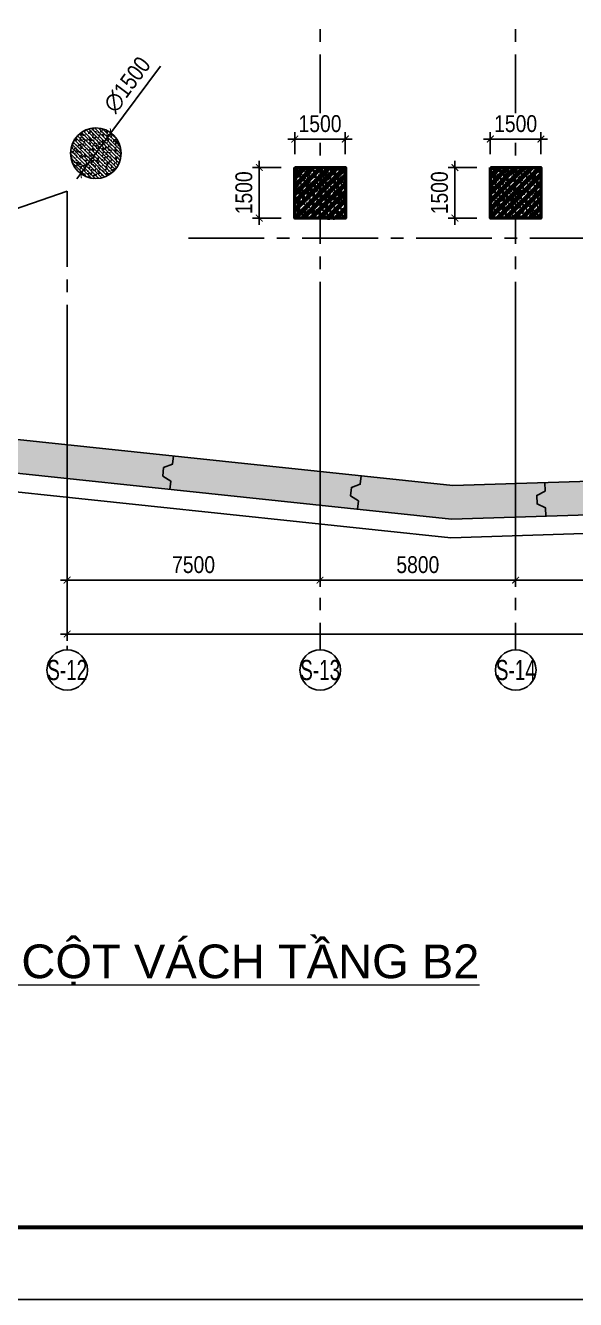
# Model space of a CAD drawing. Header units: millimetres. Extents: x -1534340 to 1713810, y -1348191 to 1114081.
# Drawn here: x 725448 to 741756, y -532110 to -494294 of the extents above; entities that cross this region are included whole.
import ezdxf
from ezdxf.enums import TextEntityAlignment as Align
from ezdxf.xclip import XClip

# ---------------------------------------------------------------- set-up
doc = ezdxf.new("R2010")
doc.units = ezdxf.units.MM
doc.header["$LTSCALE"] = 100
doc.header["$XCLIPFRAME"] = 0
doc.header["$PDMODE"] = 32
doc.header["$PDSIZE"] = 2.5
doc.linetypes.add('CENTER2', pattern=[1.125, 0.75, -0.125, 0.125, -0.125])
doc.linetypes.add('Xref_ST_MBDV Cot vach 30.7.2022$0$DASHDOT', pattern=[1, 0.5, -0.25, 0, -0.25])
for name, color, linetype in [('ccu11-Dim', 8, 'Continuous'), ('ccu11-Manh', 8, 'Continuous'), ('ccu12-Hatch', 250, 'Continuous'), ('ccu12-Truc', 13, 'CENTER2'), ('KC-Betong', 6, 'Continuous'), ('KC2-DIM', 251, 'Continuous'), ('KT-Dim', 8, 'Continuous'), ('Xref_ST_MBDV Cot vach 30.7.2022$0$Xref_ST_MBDV Cot vach 30.7.2022|Xref_ST_MBDV Cot vach 30.7.2022|Xref_ST_MBDV Cot vach 30.7.2022|Xref_ST_MBDV Cot vach 30.7.2022|A-CORE-OTLN', 2, 'Continuous'), ('Xref_ST_MBDV Cot vach 30.7.2022$0$Xref_ST_MBDV Cot vach 30.7.2022|Xref_ST_MBDV Cot vach 30.7.2022|Xref_ST_MBDV Cot vach 30.7.2022|Xref_ST_MBDV Cot vach 30.7.2022|A-WALL-PATT', 251, 'Continuous'), ('Xref_ST_MBDV Cot vach 30.7.2022$0$Xref_ST_MBDV Cot vach 30.7.2022|Xref_ST_MBDV Cot vach 30.7.2022|Xref_ST_MBDV Cot vach 30.7.2022|Xref_ST_MBDV Cot vach 30.7.2022|ccu12-Thay', 7, 'Continuous'), ('Xref_ST_MBDV Cot vach 30.7.2022$0$Xref_ST_MBDV Cot vach 30.7.2022|Xref_ST_MBDV Cot vach 30.7.2022|Xref_ST_MBDV Cot vach 30.7.2022|Xref_ST_MBDV Cot vach 30.7.2022|Site_plot line', 1, 'Xref_ST_MBDV Cot vach 30.7.2022$0$DASHDOT'), ('Xref_ST_MBDV Cot vach 30.7.2022|Xref_ST_MBDV Cot vach 30.7.2022|Xref_ST_MBDV Cot vach 30.7.2022|Xref_ST_MBDV Cot vach 30.7.2022|A-GRID-SYM', 50, 'Continuous')]:
    doc.layers.add(name, color=color, linetype=linetype)
for name, color, linetype, lineweight in [('KT-Net cot vach', 6, 'Continuous', 50), ('KT-Net thay', 7, 'Continuous', 15), ('Xref_ST_MBDV Cot vach 30.7.2022|Xref_ST_MBDV Cot vach 30.7.2022|Xref_ST_MBDV Cot vach 30.7.2022|Xref_ST_MBDV Cot vach 30.7.2022|ccu12-Tencaukien', 9, 'Continuous', 15)]:
    doc.layers.add(name, color=color, linetype=linetype, lineweight=lineweight)
doc.styles.add('Arial', font='arial.ttf', dxfattribs={"width": 0.7})
doc.styles.add('Arial Narrow', font='ARIALN.TTF')
doc.styles.add('HBA-Text', font='GOTHIC.TTF')
doc.dimstyles.new('ccu12-200', dxfattribs={"dimscale": 200, "dimtxt": 2.5, "dimasz": 1, "dimexe": 1, "dimexo": 2, "dimgap": 1, "dimtad": 1, "dimdec": 0, "dimrnd": 5, "dimdsep": 46, "dimtxsty": 'Arial Narrow', "dimblk": 'ARCHTICK', "dimcen": -1, "dimdle": 1, "dimclrd": 256, "dimclre": 256, "dimclrt": 3, "dimadec": 0, "dimazin": 2, "dimtfac": 0.1, "dimtdec": 0, "dimtmove": 0, "dimatfit": 1, "dimldrblk": 'ARCHTICK', "dimfxl": 1, "dimtvp": 0.833333, "dimtolj": 1, "dimtzin": 12, "dimarcsym": 0})

# ---------------------------------------------------------------- blocks, each defined once
blk = doc.blocks.new('Khung ten_A1', base_point=(-3406704, 253379))
at = {"layer": 'Defpoints', "color": 1}
blk.add_lwpolyline([(84100, 0), (84100, 59471), (0, 59471), (0, 0)], close=True, dxfattribs=at)
at = {"layer": 'KT-Net thay', "const_width": 60}
blk.add_lwpolyline([(2700, 1071), (83100, 1071), (83100, 58471), (2700, 58471)], close=True, dxfattribs=at)
blk = doc.blocks.new('Xref_ST_MBDV Cot vach 30.7.2022$0$Tuong Vay01-flat-1')
at = {"layer": 'Xref_ST_MBDV Cot vach 30.7.2022$0$Xref_ST_MBDV Cot vach 30.7.2022|Xref_ST_MBDV Cot vach 30.7.2022|Xref_ST_MBDV Cot vach 30.7.2022|Xref_ST_MBDV Cot vach 30.7.2022|A-WALL-PATT'}
h = blk.add_hatch(dxfattribs=at)
h.set_pattern_fill('ACET-2D-VATLIEU04', color=256, scale=50, pattern_type=2)
h.set_pattern_definition([(50, (-11139561.84, -1407213.45), (-225.902474, 189.5546825), [37.5, -412.5]), (355, (-11139561.84, -1407213.45), (32.127212, 367.215716), [30, -330]), (100.4514, (-11139531.95, -1407216.06), (-341.231527, -62.944187), [31.870095, -350.571056]), (46.1842, (-11139561.84, -1407113.45), (-319.180497, 306.252097), [56.25, -618.75]), (96.6356, (-11139517.37, -1407120.34), (-516.995922, -60.144022), [47.805144, -525.8565]), (351.1842, (-11139561.84, -1407113.45), (84.740774, 546.39543), [45, -495]), (21, (-11139511.84, -1407138.45), (-105.680822, 275.3079534), [37.5, -412.5]), (326, (-11139511.84, -1407138.45), (206.128805, 305.59852), [30, -330]), (71.4514, (-11139486.97, -1407155.22), (-328.963765, 110.380101), [31.870095, -350.571056]), (37.5, (-11139561.84, -1407213.45), (-78.1345294, 101.8269012), [0, -326, 0, -335, 0, -331.25]), (7.5, (-11139561.84, -1407213.45), (-23.2793464, 176.824191), [0, -191, 0, -318.5, 0, -126.25]), (327.5, (-11139673.34, -1407213.45), (71.9444175, 112.9301145), [0, -125, 0, -390, 0, -517.5000003]), (317.5, (-11139723.34, -1407213.45), (158.0205496, 172.449169), [0, -162.5, 0, -259, 0, -367.5]), (45, (-11139561.84, -1407213.45), (-150.260191, 150.260191), []), (45, (-11139561.84, -1407152.2), (-150.260191, 150.260191), [])])
h.paths.add_polyline_path([(-82665, -118500), (-81837, -121132), (-80903, -123728), (-79863, -126284), (-78720, -128795), (-77475, -131258), (-76131, -133667), (-74689, -136020), (-73153, -138312), (-71525, -140539), (-69807, -142699), (-68002, -144786), (-66114, -146798), (-64145, -148731), (-62100, -150582), (-59980, -152349), (-57790, -154027), (-55533, -155614), (-53213, -157109), (-50835, -158507), (-48401, -159807), (-45916, -161007), (-43385, -162104), (-40811, -163097), (-38198, -163985), (-35551, -164765), (-32875, -165436), (-30174, -165998), (-27451, -166448), (-24702, -166789), (-4397, -168938), (36420, -167648), (41836, -160719), (12445, -24368), (8473, -9249), (-4719, -5521), (-10557, -9947), (-34021, -27848), (-39777, -32009), (-41249, -35294), (-45787, -38574), (-49368, -38942), (-57644, -44924), (-59845, -46601), (-61969, -48362), (-64020, -50208), (-65993, -52137), (-67887, -54144), (-69696, -56226), (-71420, -58381), (-73054, -60604), (-74596, -62892), (-76043, -65242), (-77394, -67648), (-78645, -70107), (-79794, -72615), (-80841, -75168), (-81782, -77762), (-82617, -80392), (-83343, -83054), (-83961, -85743), (-84468, -88455), (-84865, -91186), (-85149, -93930), (-85321, -96684), (-85381, -99530), (-85329, -102201), (-85163, -104955), (-84886, -107701), (-84496, -110432), (-83996, -113146), (-83385, -115836)], flags=16)
h.paths.add_polyline_path([(-83625, -118781), (-82785, -121452), (-81837, -124086), (-80781, -126680), (-79621, -129228), (-78358, -131727), (-76994, -134172), (-75531, -136560), (-73973, -138886), (-72320, -141146), (-70577, -143337), (-68746, -145455), (-66829, -147497), (-64832, -149459), (-62755, -151337), (-60604, -153130), (-58382, -154833), (-56092, -156444), (-53738, -157960), (-51324, -159379), (-48854, -160699), (-46333, -161916), (-43764, -163030), (-41151, -164038), (-38500, -164938), (-35814, -165730), (-33098, -166411), (-30357, -166981), (-27595, -167438), (-24816, -167783), (-4434, -169940), (36920, -168633), (42913, -160966), (13418, -24135), (9295, -8442), (-4926, -4424), (-11163, -9151), (-34617, -27045), (-40580, -31355), (-42052, -34640), (-46156, -37607), (-49737, -37975), (-58240, -44121), (-60467, -45819), (-62623, -47605), (-64704, -49479), (-66707, -51435), (-68628, -53472), (-70465, -55586), (-72214, -57772), (-73872, -60029), (-75437, -62350), (-76905, -64734), (-78276, -67176), (-79545, -69672), (-80712, -72217), (-81774, -74808), (-82729, -77440), (-83576, -80109), (-84314, -82810), (-84940, -85539), (-85455, -88291), (-85857, -91062), (-86146, -93847), (-86321, -96642), (-86382, -99529), (-86328, -102241), (-86160, -105036), (-85879, -107821), (-85484, -110593), (-84976, -113347), (-84356, -116078)])
at = {"layer": 'Xref_ST_MBDV Cot vach 30.7.2022$0$Xref_ST_MBDV Cot vach 30.7.2022|Xref_ST_MBDV Cot vach 30.7.2022|Xref_ST_MBDV Cot vach 30.7.2022|Xref_ST_MBDV Cot vach 30.7.2022|A-CORE-OTLN', "color": 6}
for points in [[(-51324, -159379), (-48854, -160699), (-46333, -161916), (-43764, -163030), (-41151, -164038), (-38500, -164938), (-35814, -165730), (-33098, -166411), (-30357, -166981), (-27595, -167438), (-24816, -167783), (-4434, -169940), (36920, -168633)], [(-50835, -158507), (-48401, -159807), (-45916, -161007), (-43385, -162104), (-40811, -163097), (-38198, -163985), (-35551, -164765), (-32875, -165436), (-30174, -165998), (-27451, -166448), (-24702, -166789), (-4397, -168938), (36420, -167648)]]:
    blk.add_lwpolyline(points, dxfattribs=at)
at = {"layer": 'Xref_ST_MBDV Cot vach 30.7.2022$0$Xref_ST_MBDV Cot vach 30.7.2022|Xref_ST_MBDV Cot vach 30.7.2022|Xref_ST_MBDV Cot vach 30.7.2022|Xref_ST_MBDV Cot vach 30.7.2022|ccu12-Thay', "ltscale": 10}
for points in [[(-12787, -169056), (-12761, -168807), (-12996, -168657), (-12970, -168408), (-12708, -168310), (-12682, -168061)], [(-7218, -169645), (-7192, -169397), (-7428, -169246), (-7401, -168997), (-7139, -168899), (-7113, -168651)], [(-1635, -169851), (-1643, -169602), (-1897, -169485), (-1905, -169235), (-1659, -169102), (-1667, -168852)]]:
    blk.add_lwpolyline(points, dxfattribs=at)
at = {"layer": 'Xref_ST_MBDV Cot vach 30.7.2022$0$Xref_ST_MBDV Cot vach 30.7.2022|Xref_ST_MBDV Cot vach 30.7.2022|Xref_ST_MBDV Cot vach 30.7.2022|Xref_ST_MBDV Cot vach 30.7.2022|Site_plot line', "ltscale": 5000}
for p, q in [((-25243, -168291), (-4454, -170491)), ((-4454, -170491), (37194, -169175))]:
    blk.add_line(p, q, dxfattribs=at)
blk = doc.blocks.new('GRID-SYM-flat-73')
at = {"layer": 'Xref_ST_MBDV Cot vach 30.7.2022|Xref_ST_MBDV Cot vach 30.7.2022|Xref_ST_MBDV Cot vach 30.7.2022|Xref_ST_MBDV Cot vach 30.7.2022|A-GRID-SYM'}
blk.add_circle((0, 0, 0), 900, dxfattribs=at)
at = {"layer": 'Xref_ST_MBDV Cot vach 30.7.2022|Xref_ST_MBDV Cot vach 30.7.2022|Xref_ST_MBDV Cot vach 30.7.2022|Xref_ST_MBDV Cot vach 30.7.2022|A-GRID-SYM', "style": 'HBA-Text'}
blk.add_attdef('GRID', text='', height=900, rotation=359.6303, dxfattribs=at).set_placement((0, 0, 0), align=Align.MIDDLE_CENTER)
blk = doc.blocks.new('_ARCHTICK')
at = {"color": 0, "linetype": 'ByBlock', "const_width": 0.15}
blk.add_lwpolyline([(-0.5, -0.5), (0.5, 0.5)], dxfattribs=at)
blk = doc.blocks.new('*D1144')
at = {"layer": 'Defpoints', "color": 0, "transparency": 16777216}
for p in [(362499, -94047), (369999, -94047, 0), (369999, -102341)]:
    blk.add_point(p, dxfattribs=at)
at = {"layer": 'KT-Dim', "lineweight": -2, "transparency": 16777216}
for p, q in [((362499, -94447), (362499, -102541)), ((369999, -94447), (369999, -102541)), ((362299, -102341), (370199, -102341))]:
    blk.add_line(p, q, dxfattribs=at)
at = {"layer": 'KT-Dim', "lineweight": -2, "transparency": 16777216, "xscale": 200, "yscale": 200, "zscale": 200, "rotation": 180}
blk.add_blockref('_ARCHTICK', (362499, -102341), dxfattribs=at)
at = {"layer": 'KT-Dim', "lineweight": -2, "transparency": 16777216, "xscale": 200, "yscale": 200, "zscale": 200}
blk.add_blockref('_ARCHTICK', (369999, -102341), dxfattribs=at)
at = {"layer": 'KT-Dim', "color": 3, "transparency": 16777216, "insert": (366249, -101885), "char_height": 500, "attachment_point": 5, "style": 'Arial Narrow'}
blk.add_mtext('\\A1;7500', dxfattribs=at)
blk = doc.blocks.new('*D1147')
at = {"layer": 'Defpoints', "color": 0, "transparency": 16777216}
for p in [(362499, -94047), (409199, -94047), (409199, -103941)]:
    blk.add_point(p, dxfattribs=at)
at = {"layer": 'KT-Dim', "lineweight": -2, "transparency": 16777216}
for p, q in [((362499, -94447), (362499, -104141)), ((409199, -94447), (409199, -104141)), ((362299, -103941), (409399, -103941))]:
    blk.add_line(p, q, dxfattribs=at)
at = {"layer": 'KT-Dim', "lineweight": -2, "transparency": 16777216, "xscale": 200, "yscale": 200, "zscale": 200, "rotation": 180}
blk.add_blockref('_ARCHTICK', (362499, -103941), dxfattribs=at)
at = {"layer": 'KT-Dim', "lineweight": -2, "transparency": 16777216, "xscale": 200, "yscale": 200, "zscale": 200}
blk.add_blockref('_ARCHTICK', (409199, -103941), dxfattribs=at)
at = {"layer": 'KT-Dim', "color": 3, "transparency": 16777216, "insert": (385849, -103485), "char_height": 500, "attachment_point": 5, "style": 'Arial Narrow'}
blk.add_mtext('\\A1;46700', dxfattribs=at)
blk = doc.blocks.new('*D1131')
at = {"layer": 'Defpoints', "color": 0, "transparency": 16777216}
for p in [(369999, -94047, 0), (375799, -94047), (375799, -102341)]:
    blk.add_point(p, dxfattribs=at)
at = {"layer": 'KT-Dim', "lineweight": -2, "transparency": 16777216}
for p, q in [((369999, -94447), (369999, -102541)), ((375799, -94447), (375799, -102541)), ((369799, -102341), (375999, -102341))]:
    blk.add_line(p, q, dxfattribs=at)
at = {"layer": 'KT-Dim', "lineweight": -2, "transparency": 16777216, "xscale": 200, "yscale": 200, "zscale": 200, "rotation": 180}
blk.add_blockref('_ARCHTICK', (369999, -102341), dxfattribs=at)
at = {"layer": 'KT-Dim', "lineweight": -2, "transparency": 16777216, "xscale": 200, "yscale": 200, "zscale": 200}
blk.add_blockref('_ARCHTICK', (375799, -102341), dxfattribs=at)
at = {"layer": 'KT-Dim', "color": 3, "transparency": 16777216, "insert": (372899, -101885), "char_height": 500, "attachment_point": 5, "style": 'Arial Narrow'}
blk.add_mtext('\\A1;5800', dxfattribs=at)
blk = doc.blocks.new('*D1132')
at = {"layer": 'Defpoints', "color": 0, "transparency": 16777216}
for p in [(375799, -94047), (381599, -94047), (381599, -102341)]:
    blk.add_point(p, dxfattribs=at)
at = {"layer": 'KT-Dim', "lineweight": -2, "transparency": 16777216}
for p, q in [((375799, -94447), (375799, -102541)), ((381599, -94447), (381599, -102541)), ((375599, -102341), (381799, -102341))]:
    blk.add_line(p, q, dxfattribs=at)
at = {"layer": 'KT-Dim', "lineweight": -2, "transparency": 16777216, "xscale": 200, "yscale": 200, "zscale": 200, "rotation": 180}
blk.add_blockref('_ARCHTICK', (375799, -102341), dxfattribs=at)
at = {"layer": 'KT-Dim', "lineweight": -2, "transparency": 16777216, "xscale": 200, "yscale": 200, "zscale": 200}
blk.add_blockref('_ARCHTICK', (381599, -102341), dxfattribs=at)
at = {"layer": 'KT-Dim', "color": 3, "transparency": 16777216, "insert": (378699, -101885), "char_height": 500, "attachment_point": 5, "style": 'Arial Narrow'}
blk.add_mtext('\\A1;5800', dxfattribs=at)
blk = doc.blocks.new('*U151')
h = blk.add_hatch()
h.set_pattern_fill('VATLIEU04', color=250, scale=40, style=0, pattern_type=2)
h.set_pattern_definition([(50, (550, -550), (286.904, -25.1), [30, -330]), (355, (550, -550), (-55.5, 300.877), [24, -264]), (100.451, (573.9, -552.1), (231.404, 275.776), [25.496, -280.457]), (46.184, (550, -470), (426.9, -66.21), [45, -495]), (96.636, (585.57, -475.5), (373.87, 389.65), [38.24, -420.69]), (351.184, (550, -470), (373.86, 389.65), [36, -396]), (21, (590, -490), (238.763, -161.048), [30, -330]), (326, (590, -490), (97.326, 290.06), [24, -264]), (71.451, (609.9, -503.42), (336.09, 129.01), [25.496, -280.457]), (37.5, (550, -550), (4.864, 133.1575), [0, -260.8, 0, -268, 0, -265]), (7.5, (550, -550), (105.228, 157.765), [0, -152.8, 0, -254.8, 0, -101]), (327.5, (460.8, -550), (213.529, -9.022), [0, -100, 0, -312, 0, -414]), (317.5, (420.8, -550), (233.274, 40.042), [0, -130, 0, -207.2, 0, -294]), (45, (550, -550), (-120.208, 120.208), []), (45, (550, -501), (-120.208, 120.208), [])])
h.paths.add_polyline_path([(-475, 475), (1025, 475), (1025, -1025), (-475, -1025)])
at = {"color": 6, "ltscale": 0.25}
blk.add_lwpolyline([(-475, 475), (1025, 475), (1025, -1025), (-475, -1025)], close=True, dxfattribs=at)
at = {"layer": 'Defpoints', "linetype": 'ByBlock', "ltscale": 30}
for p, q in [((1025, 475), (-475, -1025)), ((-475, 475), (1025, -1025))]:
    blk.add_line(p, q, dxfattribs=at)
blk = doc.blocks.new('MBDV-B1-T1-PN')
at = {"layer": 'ccu12-Hatch', "ltscale": 0.5}
h = blk.add_hatch(dxfattribs=at)
h.set_pattern_fill('BETONG', color=256, scale=50, angle=90, pattern_type=2)
h.set_pattern_definition([(90, (-673144.6, 300749.45), (-259.80762, 2e-14), [6.25, -143.75]), (90, (-673155.43, 300749.45), (-259.80762, 2e-14), [6.25, -143.75]), (210, (-673144.6, 300749.45), (129.90381, -225), [6.25, -143.75]), (210, (-673150.02, 300758.83), (129.90381, -225), [6.25, -143.75]), (90, (-673274.5, 300824.45), (-259.80762, 2e-14), [6.25, -143.75]), (90, (-673285.34, 300824.45), (-259.80762, 2e-14), [6.25, -143.75]), (210, (-673274.5, 300824.45), (129.90381, -225), [6.25, -143.75]), (210, (-673279.92, 300833.83), (129.90381, -225), [6.25, -143.75]), (150, (-673144.6, 300755.7), (-129.90381, -225), [6.25, -143.75]), (150, (-673150.02, 300746.33), (-129.90381, -225), [6.25, -143.75]), (150, (-673014.7, 300830.7), (-129.90381, -225), [6.25, -143.75]), (150, (-673020.11, 300821.33), (-129.90381, -225), [6.25, -143.75]), (135, (-673144.606, 300749.454), (-53.0330086, -53.0330086), []), (140, (-673144.6, 300749.45), (31.37607, 358.63009), [37.5, -412.5]), (85, (-673144.6, 300749.45), (-376.09607, -69.37567), [30, -330]), (190.4514, (-673142, 300779.34), (-344.71977, 289.25469), [31.8701, -350.57106]), (136.1842, (-673244.6, 300749.45), (82.7595, 533.62052), [56.25, -618.75]), (186.6356, (-673237.7, 300793.9), (-487.05894, 467.33135), [47.80514, -525.8565]), (81.1842, (-673244.6, 300749.45), (-487.0593, 467.33097), [45, -495]), (111, (-673219.6, 300799.45), (201.30945, 298.45353), [37.5, -412.5]), (56, (-673219.6, 300799.45), (-362.57502, 121.65767), [30, -330]), (161.4514, (-673202.83, 300824.32), (-161.26525, 420.11131), [31.8701, -350.57106]), (127.5, (-673144.6, 300749.45), (-166.446927, 6.079928), [0, -326, 0, -335, 0, -331.25]), (97.5, (-673144.6, 300749.45), (-197.205856, 131.53477), [0, -191, 0, -318.5, 0, -126.25]), (57.5, (-673144.6, 300637.95), (11.277436, 266.911218), [0, -125, 0, -390, 0, -517.5]), (47.5, (-673144.6, 300587.95), (-50.05249, 291.593085), [0, -162.5, 0, -259, 0, -367.5])])
edge = h.paths.add_edge_path()
edge.add_arc((54389, -32052), 750, 0, 360)
at = {"layer": 'KC-Betong', "ltscale": 0.5}
blk.add_circle((54389, -32052, 0), 750, dxfattribs=at)
at = {"layer": 'KT-Net cot vach'}
for p in [(60762, -32952, 0), (66562, -32952, 0)]:
    blk.add_blockref('*U151', p, dxfattribs=at)
blk = doc.blocks.new('*D917')
at = {"layer": 'Defpoints', "color": 0, "ltscale": 0.5, "transparency": 16777216}
for p in [(733431, -498511), (733431, -500011)]:
    blk.add_point(p, dxfattribs=at)
at = {"layer": 'KC2-DIM', "lineweight": -2, "ltscale": 0.5, "transparency": 16777216}
for p, q in [((732380, -498311), (732380, -500211)), ((733031, -498511), (732180, -498511)), ((733031, -500011), (732180, -500011))]:
    blk.add_line(p, q, dxfattribs=at)
at = {"layer": 'KC2-DIM', "lineweight": -2, "ltscale": 0.5, "transparency": 16777216, "xscale": 200, "yscale": 200, "zscale": 200}
for p, rotation in [((732380, -498511), 90), ((732380, -500011), 270)]:
    blk.add_blockref('_ARCHTICK', p, dxfattribs=dict(at, rotation=rotation))
at = {"layer": 'KC2-DIM', "color": 3, "ltscale": 0.5, "transparency": 16777216, "insert": (731925, -499261), "char_height": 500, "attachment_point": 5, "rotation": 90, "style": 'Arial Narrow', "bg_fill": 3, "box_fill_scale": 1.1, "bg_fill_color": 256, "bg_fill_true_color": 13158600, "bg_fill_transparency": 0}
blk.add_mtext('\\A1;1500', dxfattribs=at)
at = {"layer": 'Defpoints', "color": 0, "ltscale": 0.5, "transparency": 16777216}
blk.add_point((732380, -500011), dxfattribs=at)
blk = doc.blocks.new('*D918')
at = {"layer": 'Defpoints', "color": 0, "ltscale": 0.5, "transparency": 16777216}
for p in [(733431, -498511), (734931, -498511)]:
    blk.add_point(p, dxfattribs=at)
at = {"layer": 'KC2-DIM', "lineweight": -2, "ltscale": 0.5, "transparency": 16777216}
for p, q in [((733431, -498111), (733431, -497465)), ((734931, -498111), (734931, -497465)), ((733231, -497665), (735131, -497665))]:
    blk.add_line(p, q, dxfattribs=at)
at = {"layer": 'KC2-DIM', "lineweight": -2, "ltscale": 0.5, "transparency": 16777216, "xscale": 200, "yscale": 200, "zscale": 200, "rotation": 180}
blk.add_blockref('_ARCHTICK', (733431, -497665), dxfattribs=at)
at = {"layer": 'KC2-DIM', "lineweight": -2, "ltscale": 0.5, "transparency": 16777216, "xscale": 200, "yscale": 200, "zscale": 200}
blk.add_blockref('_ARCHTICK', (734931, -497665), dxfattribs=at)
at = {"layer": 'KC2-DIM', "color": 3, "ltscale": 0.5, "transparency": 16777216, "insert": (734181, -497210), "char_height": 500, "attachment_point": 5, "style": 'Arial Narrow', "bg_fill": 3, "box_fill_scale": 1.1, "bg_fill_color": 256, "bg_fill_true_color": 13158600, "bg_fill_transparency": 0}
blk.add_mtext('\\A1;1500', dxfattribs=at)
at = {"layer": 'Defpoints', "color": 0, "ltscale": 0.5, "transparency": 16777216}
blk.add_point((734931, -497665), dxfattribs=at)
blk = doc.blocks.new('*D919')
at = {"layer": 'Defpoints', "color": 0, "ltscale": 0.5, "transparency": 16777216}
for p in [(739231, -498511), (739231, -500011)]:
    blk.add_point(p, dxfattribs=at)
at = {"layer": 'KC2-DIM', "lineweight": -2, "ltscale": 0.5, "transparency": 16777216}
for p, q in [((738180, -498311), (738180, -500211)), ((738831, -498511), (737980, -498511)), ((738831, -500011), (737980, -500011))]:
    blk.add_line(p, q, dxfattribs=at)
at = {"layer": 'KC2-DIM', "lineweight": -2, "ltscale": 0.5, "transparency": 16777216, "xscale": 200, "yscale": 200, "zscale": 200}
for p, rotation in [((738180, -498511), 90), ((738180, -500011), 270)]:
    blk.add_blockref('_ARCHTICK', p, dxfattribs=dict(at, rotation=rotation))
at = {"layer": 'KC2-DIM', "color": 3, "ltscale": 0.5, "transparency": 16777216, "insert": (737725, -499261), "char_height": 500, "attachment_point": 5, "rotation": 90, "style": 'Arial Narrow', "bg_fill": 3, "box_fill_scale": 1.1, "bg_fill_color": 256, "bg_fill_true_color": 13158600, "bg_fill_transparency": 0}
blk.add_mtext('\\A1;1500', dxfattribs=at)
at = {"layer": 'Defpoints', "color": 0, "ltscale": 0.5, "transparency": 16777216}
blk.add_point((738180, -500011), dxfattribs=at)
blk = doc.blocks.new('*D920')
at = {"layer": 'Defpoints', "color": 0, "ltscale": 0.5, "transparency": 16777216}
for p in [(739231, -498511), (740731, -498511)]:
    blk.add_point(p, dxfattribs=at)
at = {"layer": 'KC2-DIM', "lineweight": -2, "ltscale": 0.5, "transparency": 16777216}
for p, q in [((739231, -498111), (739231, -497465)), ((740731, -498111), (740731, -497465)), ((739031, -497665), (740931, -497665))]:
    blk.add_line(p, q, dxfattribs=at)
at = {"layer": 'KC2-DIM', "lineweight": -2, "ltscale": 0.5, "transparency": 16777216, "xscale": 200, "yscale": 200, "zscale": 200, "rotation": 180}
blk.add_blockref('_ARCHTICK', (739231, -497665), dxfattribs=at)
at = {"layer": 'KC2-DIM', "lineweight": -2, "ltscale": 0.5, "transparency": 16777216, "xscale": 200, "yscale": 200, "zscale": 200}
blk.add_blockref('_ARCHTICK', (740731, -497665), dxfattribs=at)
at = {"layer": 'KC2-DIM', "color": 3, "ltscale": 0.5, "transparency": 16777216, "insert": (739981, -497210), "char_height": 500, "attachment_point": 5, "style": 'Arial Narrow', "bg_fill": 3, "box_fill_scale": 1.1, "bg_fill_color": 256, "bg_fill_true_color": 13158600, "bg_fill_transparency": 0}
blk.add_mtext('\\A1;1500', dxfattribs=at)
at = {"layer": 'Defpoints', "color": 0, "ltscale": 0.5, "transparency": 16777216}
blk.add_point((740731, -497665), dxfattribs=at)
blk = doc.blocks.new('*D937')
at = {"layer": 'Defpoints', "color": 0, "ltscale": 0.5, "transparency": 16777216}
for p in [(727981, -497485), (727086, -498688)]:
    blk.add_point(p, dxfattribs=at)
at = {"layer": 'KC2-DIM', "lineweight": -2, "ltscale": 0.5, "transparency": 16777216}
for p, q in [((727981, -497485), (729453, -495505)), ((727086, -498688), (727981, -497485)), ((727086, -498688), (726967, -498849))]:
    blk.add_line(p, q, dxfattribs=at)
at = {"layer": 'KC2-DIM', "lineweight": -2, "ltscale": 0.5, "transparency": 16777216, "xscale": 200, "yscale": 200, "zscale": 200}
for p, rotation in [((727981, -497485), 233.3721962865317), ((727086, -498688), 53.37219628653168)]:
    blk.add_blockref('_ARCHTICK', p, dxfattribs=dict(at, rotation=rotation))
at = {"layer": 'KC2-DIM', "color": 3, "ltscale": 0.5, "transparency": 16777216, "insert": (728460, -496054), "char_height": 500, "attachment_point": 5, "rotation": 53.3722, "style": 'Arial Narrow', "bg_fill": 3, "box_fill_scale": 1.1, "bg_fill_color": 256, "bg_fill_true_color": 13158600, "bg_fill_transparency": 0}
blk.add_mtext('\\A1;∅1500', dxfattribs=at)
blk = doc.blocks.new('Grid-ST-flat-3')
at = {"layer": 'ccu12-Truc', "ltscale": 30}
for p, q in [((369999.4, -69862.9), (369999.4, -104409.6)), ((375799.4, -69862.9), (375799.4, -104409.6)), ((362499.4, -90794.4), (320490.9, -105297.8)), ((362499.4, -90794.4), (362499.4, -104409.6)), ((366096.2, -92196.3), (425824, -92196.3))]:
    blk.add_line(p, q, dxfattribs=at)
at = {"layer": 'KT-Dim'}
ref = blk.add_blockref('GRID-SYM-flat-73', (362502.8, -105009.6, 0), dxfattribs=dict(at, xscale=0.6666666666666665, yscale=0.6666666666666665, zscale=0.6666666666666665, rotation=0.325197994598278))
ref.add_attrib('GRID', 'S-12', dxfattribs={"layer": 'Xref_ST_MBDV Cot vach 30.7.2022|Xref_ST_MBDV Cot vach 30.7.2022|Xref_ST_MBDV Cot vach 30.7.2022|Xref_ST_MBDV Cot vach 30.7.2022|A-GRID-SYM', "height": 600, "style": 'HBA-Text', "width": 0.7}).set_placement((362502.8, -105009.6, 0), align=Align.MIDDLE_CENTER)
ref = blk.add_blockref('GRID-SYM-flat-73', (370004.2, -105009.6), dxfattribs=dict(at, xscale=0.6666666666666665, yscale=0.6666666666666665, zscale=0.6666666666666665, rotation=0.325197994598278))
ref.add_attrib('GRID', 'S-13', dxfattribs={"layer": 'Xref_ST_MBDV Cot vach 30.7.2022|Xref_ST_MBDV Cot vach 30.7.2022|Xref_ST_MBDV Cot vach 30.7.2022|Xref_ST_MBDV Cot vach 30.7.2022|A-GRID-SYM', "height": 600, "style": 'HBA-Text', "width": 0.7}).set_placement((370004.2, -105009.6, 0), align=Align.MIDDLE_CENTER)
ref = blk.add_blockref('GRID-SYM-flat-73', (375804.2, -105009.6), dxfattribs=dict(at, xscale=0.6666666666666665, yscale=0.6666666666666665, zscale=0.6666666666666665, rotation=0.325197994598278))
ref.add_attrib('GRID', 'S-14', dxfattribs={"layer": 'Xref_ST_MBDV Cot vach 30.7.2022|Xref_ST_MBDV Cot vach 30.7.2022|Xref_ST_MBDV Cot vach 30.7.2022|Xref_ST_MBDV Cot vach 30.7.2022|A-GRID-SYM', "height": 600, "style": 'HBA-Text', "width": 0.7}).set_placement((375804.2, -105009.6, 0), align=Align.MIDDLE_CENTER)
for base, p1, p2, picture, middle in [((369999.4, -102340.5), (362499.4, -94047.1), (369999.4, -94047.1, 0), '*D1144', (366249.4, -101885.2)), ((409199.4, -103940.5), (362499.4, -94047.1), (409199.4, -94047.1), '*D1147', (385849.4, -103485.2)), ((375799.4, -102340.5), (369999.4, -94047.1, 0), (375799.4, -94047.1), '*D1131', (372899.4, -101885.2)), ((381599.4, -102340.5), (375799.4, -94047.1), (381599.4, -94047.1), '*D1132', (378699.4, -101885.2))]:
    dim = blk.add_linear_dim(base=base, p1=p1, p2=p2, dimstyle='ccu12-200', dxfattribs=at)
    dim.commit()
    dim.dimension.update_dxf_attribs({"geometry": picture, "text_midpoint": middle})

msp = doc.modelspace()

# ---------------------------------------------------------------- block references
ref = msp.add_blockref('Xref_ST_MBDV Cot vach 30.7.2022$0$Tuong Vay01-flat-1', (742513.6, -339010.1))
XClip(ref).set_block_clipping_path([(-91541.6736345236, -190955.6682973447), (52438.3255017358, -76158.0499385341)])
msp.add_blockref('Grid-ST-flat-3', (364182, -408415.1))
at = {"layer": 'ccu11-Dim', "xscale": 2.000000000621877, "yscale": 2.000000000621877, "zscale": 2.000000000621877}
msp.add_blockref('Khung ten_A1', (-6167836.4, -25350.7), dxfattribs=at)
at = {"layer": 'ccu11-Manh'}
msp.add_blockref('MBDV-B1-T1-PN', (673144.6, -466034.7), dxfattribs=at)

# ---------------------------------------------------------------- texts
at = {"layer": 'Xref_ST_MBDV Cot vach 30.7.2022|Xref_ST_MBDV Cot vach 30.7.2022|Xref_ST_MBDV Cot vach 30.7.2022|Xref_ST_MBDV Cot vach 30.7.2022|ccu12-Tencaukien', "color": 31, "style": 'Arial'}
msp.add_text('%%UMẶT BẰNG ĐỊNH VỊ CỘT VÁCH TẦNG B2', height=1000, dxfattribs=at).set_placement((725519.3, -522572.7), align=Align.CENTER)

# ---------------------------------------------------------------- next in the draw order: dimensions: what is measured, and where the dimension line sits
at = {"layer": 'KC2-DIM', "ltscale": 0.5}
dim = msp.add_diameter_dim_2p(p1=(727086.2, -498688.4, 0), p2=(727981.1, -497484.6, 0), dimstyle='ccu12-200', override={"dimfxl": 150, "dimtfill": 1}, dxfattribs=at)
dim.commit()
dim.dimension.update_dxf_attribs({"geometry": '*D937', "text_midpoint": (728459.8, -496054.2, 0)})
for base, p1, p2, picture, middle in [((732380.1, -500011.4, 0), (733431.4, -498511.4, 0), (733431.4, -500011.4, 0), '*D917', (732380.1, -499261.4, 0)), ((738180.1, -500011.4, 0), (739231.4, -498511.4, 0), (739231.4, -500011.4, 0), '*D919', (738180.1, -499261.4, 0))]:
    dim = msp.add_linear_dim(base=base, p1=p1, p2=p2, angle=90, dimstyle='ccu12-200', override={"dimfxl": 150, "dimtfill": 1}, dxfattribs=at)
    dim.commit()
    dim.dimension.update_dxf_attribs({"geometry": picture, "text_midpoint": middle, "dimtype": 160})

# ---------------------------------------------------------------- next in the draw order: dimensions: what is measured, and where the dimension line sits
for base, p1, p2, picture, middle in [((734931.4, -497665.2, 0), (733431.4, -498511.4, 0), (734931.4, -498511.4, 0), '*D918', (734181.4, -497665.2, 0)), ((740731.4, -497665.2, 0), (739231.4, -498511.4, 0), (740731.4, -498511.4, 0), '*D920', (739981.4, -497665.2, 0))]:
    dim = msp.add_linear_dim(base=base, p1=p1, p2=p2, dimstyle='ccu12-200', override={"dimfxl": 150, "dimtfill": 1}, dxfattribs=at)
    dim.commit()
    dim.dimension.update_dxf_attribs({"geometry": picture, "text_midpoint": middle, "dimtype": 160})

doc.saveas('drawing.dxf')
